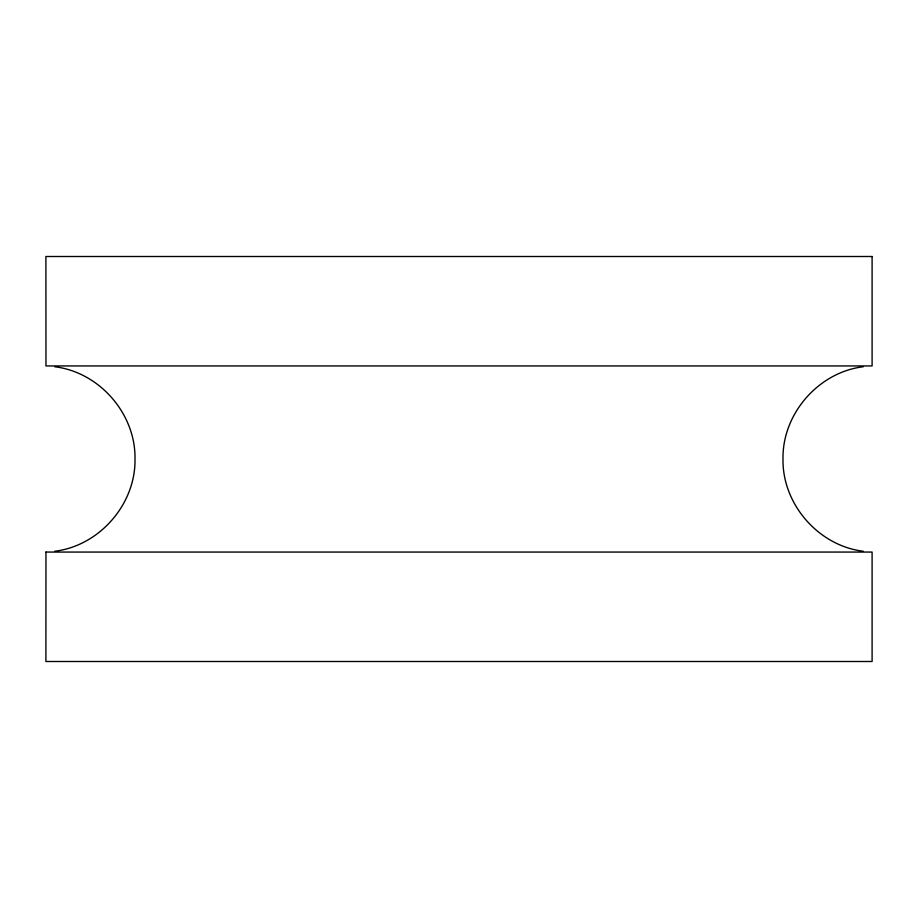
<?xml version="1.0" encoding="UTF-8"?>
<svg xmlns="http://www.w3.org/2000/svg" width="918" height="918" viewBox="0 0 918 918"><rect width="100%" height="100%" fill="white"/><g stroke="black" fill="none" stroke-linecap="round" stroke-linejoin="round"><path stroke-width="1.38" d="M863.253 366.752C818.454 372.192 782.193 413.892 782.997 459C782.193 504.108 818.454 545.808 863.253 551.248M54.747 551.248C99.546 545.808 135.807 504.108 135.003 459C135.807 413.892 99.546 372.192 54.747 366.752M45.969 552.062L45.9 661.499L872.1 661.499L872.1 552.062L45.9 552.062M872.1 256.501L45.9 256.501L45.969 365.938L872.1 365.938L872.1 256.501"/></g></svg>
